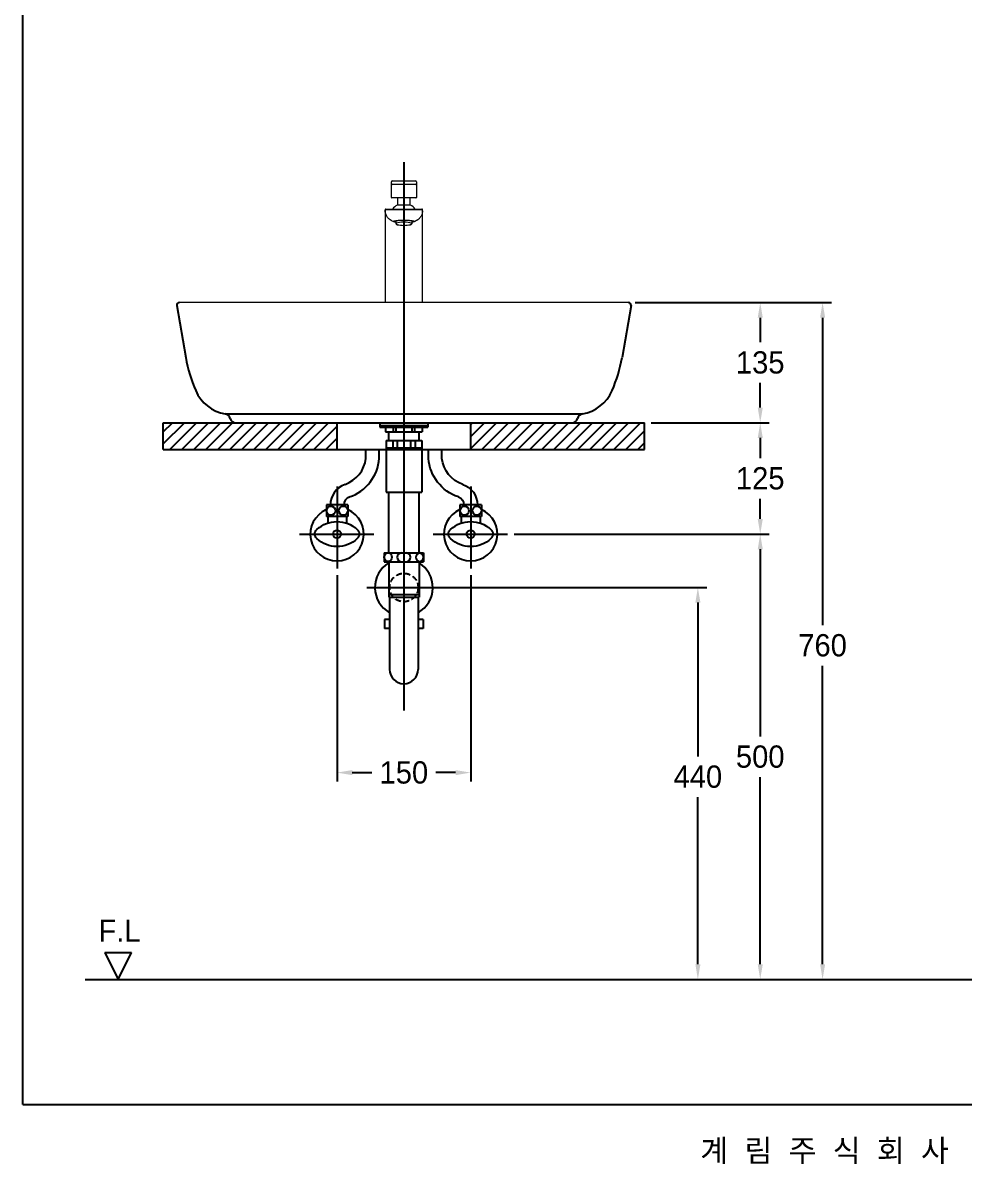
# Model space of a CAD drawing. Header units: millimetres. Extents: x 0 to 1800, y -67 to 2530.
# Drawn here: x 0 to 1057, y -67 to 1215 of the extents above; entities that cross this region are included whole.
import ezdxf
from ezdxf.enums import TextEntityAlignment as Align
from ezdxf.lldxf.tags import DXFTag

# ---------------------------------------------------------------- set-up
doc = ezdxf.new("R2010")
doc.units = ezdxf.units.MM
doc.linetypes.add('DASHED2', pattern=[9.525, 6.35, -3.175])
doc.layers.add('61', color=7, linetype='Continuous', true_color=0xffffff)
for name, color, linetype in [('TEXT', 7, 'Continuous'), ('내부선 및 부속', 4, 'Continuous'), ('도각라인', 255, 'Continuous'), ('외형선', 3, 'Continuous'), ('점선', 6, 'DASHED2'), ('중심선', 1, 'DASHED'), ('치수선', 7, 'Continuous')]:
    doc.layers.add(name, color=color, linetype=linetype)
doc.styles.add('____', font='')
doc.styles.add('타이틀', font='H2GTRM.TTF', dxfattribs={"height": 25})
doc.styles.get('____').set_extended_font_data('굴림')
tags = doc.linetypes.add('DASHDOT', pattern=[70, 31, -13, 13, -13]).pattern_tags.tags
tags[10:11] = [DXFTag(74, 4), DXFTag(75, 0), DXFTag(340, '0'), DXFTag(46, 0.0), DXFTag(50, 0.0), DXFTag(44, 0.0), DXFTag(45, 0.0)]
tags[8:9] = [DXFTag(74, 4), DXFTag(75, 0), DXFTag(340, '0'), DXFTag(46, 0.0), DXFTag(50, 0.0), DXFTag(44, 0.0), DXFTag(45, 0.0)]
tags[6:7] = [DXFTag(74, 4), DXFTag(75, 0), DXFTag(340, '0'), DXFTag(46, 0.0), DXFTag(50, 0.0), DXFTag(44, 0.0), DXFTag(45, 0.0)]
tags[4:5] = [DXFTag(74, 4), DXFTag(75, 0), DXFTag(340, '0'), DXFTag(46, 0.0), DXFTag(50, 0.0), DXFTag(44, 0.0), DXFTag(45, 0.0)]
tags = doc.linetypes.add('DASHED', pattern=[25.72, 12.86, -12.86]).pattern_tags.tags
tags[6:7] = [DXFTag(74, 4), DXFTag(75, 0), DXFTag(340, '0'), DXFTag(46, 0.0), DXFTag(50, 0.0), DXFTag(44, 0.0), DXFTag(45, 0.0)]
tags[4:5] = [DXFTag(74, 4), DXFTag(75, 0), DXFTag(340, '0'), DXFTag(46, 0.0), DXFTag(50, 0.0), DXFTag(44, 0.0), DXFTag(45, 0.0)]
doc.dimstyles.new('MSADIM', dxfattribs={"dimtxt": 33, "dimasz": 17, "dimexe": 10, "dimexo": 7.5, "dimgap": 10, "dimtad": 0, "dimtih": 1, "dimtoh": 1, "dimdec": 0, "dimzin": 1, "dimdsep": 46, "dimtxsty": '____', "dimcen": 11.25, "dimadec": 0, "dimazin": 0, "dimtfac": 1, "dimtdec": 0, "dimtix": 1, "dimtmove": 0, "dimatfit": 3, "dimfxl": 1, "dimtolj": 1, "dimtzin": 1, "dimarcsym": 0})
pattern_1 = [(45, (-1265.297, 6525.42), (-6.735192, 6.735192), [])]

# ---------------------------------------------------------------- blocks, each defined once
blk = doc.blocks.new('*D2')
at = {"layer": '치수선', "color": 0, "linetype": 'Continuous', "lineweight": -2, "transparency": 16777216}
for p, q in [((687.2, 900.6), (837.7, 900.6)), ((827.7, 883.6), (827.7, 856)), ((827.7, 782.6), (827.7, 810.3)), ((705.2, 765.6), (837.7, 765.6))]:
    blk.add_line(p, q, dxfattribs=at)
at = {"layer": '치수선', "color": 0, "linetype": 'Continuous', "transparency": 16777216}
for points in [[(824.9, 883.6), (830.6, 883.6), (827.7, 900.6)], [(824.9, 782.6), (830.6, 782.6), (827.7, 765.6)]]:
    blk.add_solid(points, dxfattribs=at)
at = {"layer": '치수선', "color": 0, "linetype": 'Continuous', "transparency": 16777216, "insert": (827.7, 833.2), "char_height": 25, "attachment_point": 5, "style": '____'}
blk.add_mtext('\\A1;135', dxfattribs=at)
blk = doc.blocks.new('*D3')
at = {"layer": '치수선', "color": 0, "linetype": 'Continuous', "lineweight": -2, "transparency": 16777216}
for p, q in [((705.2, 765.6), (837.7, 765.6)), ((827.7, 748.6), (827.7, 726)), ((827.7, 657.6), (827.7, 680.3)), ((551.6, 640.6), (837.7, 640.6))]:
    blk.add_line(p, q, dxfattribs=at)
at = {"layer": '치수선', "color": 0, "linetype": 'Continuous', "transparency": 16777216}
for points in [[(824.9, 748.6), (830.6, 748.6), (827.7, 765.6)], [(824.9, 657.6), (830.6, 657.6), (827.7, 640.6)]]:
    blk.add_solid(points, dxfattribs=at)
at = {"layer": '치수선', "color": 0, "linetype": 'Continuous', "transparency": 16777216, "insert": (827.7, 703.1), "char_height": 25, "attachment_point": 5, "style": '____'}
blk.add_mtext('\\A1;125', dxfattribs=at)
blk = doc.blocks.new('*D4')
at = {"layer": '치수선', "color": 0, "linetype": 'Continuous', "lineweight": -2, "transparency": 16777216}
for p, q in [((551.6, 640.6), (837.7, 640.6)), ((827.7, 623.6), (827.7, 413.4)), ((827.7, 157.6), (827.7, 367.8)), ((765.2, 140.6), (837.7, 140.6))]:
    blk.add_line(p, q, dxfattribs=at)
at = {"layer": '치수선', "color": 0, "linetype": 'Continuous', "transparency": 16777216}
for points in [[(824.9, 623.6), (830.6, 623.6), (827.7, 640.6)], [(824.9, 157.6), (830.6, 157.6), (827.7, 140.6)]]:
    blk.add_solid(points, dxfattribs=at)
at = {"layer": '치수선', "color": 0, "linetype": 'Continuous', "transparency": 16777216, "insert": (827.7, 390.6), "char_height": 25, "attachment_point": 5, "style": '____'}
blk.add_mtext('\\A1;500', dxfattribs=at)
blk = doc.blocks.new('*D5')
at = {"layer": '치수선', "color": 0, "linetype": 'Continuous', "lineweight": -2, "transparency": 16777216}
for p, q in [((687.2, 900.6), (907.7, 900.6)), ((897.7, 883.6), (897.7, 538.4)), ((897.7, 157.6), (897.7, 492.8)), ((835.2, 140.6), (907.7, 140.6))]:
    blk.add_line(p, q, dxfattribs=at)
at = {"layer": '치수선', "color": 0, "linetype": 'Continuous', "transparency": 16777216}
for points in [[(894.9, 883.6), (900.6, 883.6), (897.7, 900.6)], [(894.9, 157.6), (900.6, 157.6), (897.7, 140.6)]]:
    blk.add_solid(points, dxfattribs=at)
at = {"layer": '치수선', "color": 0, "linetype": 'Continuous', "transparency": 16777216, "insert": (897.7, 515.6), "char_height": 25, "attachment_point": 5, "style": '____'}
blk.add_mtext('\\A1;760', dxfattribs=at)
blk = doc.blocks.new('*D6')
at = {"layer": '치수선', "color": 0, "linetype": 'Continuous', "lineweight": -2, "transparency": 16777216}
for p, q in [((435.2, 580.6), (767.7, 580.6)), ((757.7, 563.6), (757.7, 390.9)), ((757.7, 157.6), (757.7, 345.3)), ((607.4, 140.6), (767.7, 140.6))]:
    blk.add_line(p, q, dxfattribs=at)
at = {"layer": '치수선', "color": 0, "linetype": 'Continuous', "transparency": 16777216}
for points in [[(754.9, 563.6), (760.6, 563.6), (757.7, 580.6)], [(754.9, 157.6), (760.6, 157.6), (757.7, 140.6)]]:
    blk.add_solid(points, dxfattribs=at)
at = {"layer": '치수선', "color": 0, "linetype": 'Continuous', "transparency": 16777216, "insert": (757.7, 368.1), "char_height": 25, "attachment_point": 5, "style": '____'}
blk.add_mtext('\\A1;440', dxfattribs=at)
blk = doc.blocks.new('*D7')
at = {"layer": '치수선', "color": 0, "linetype": 'Continuous', "lineweight": -2, "transparency": 16777216}
for p, q in [((352.7, 594.6), (352.7, 362.8)), ((502.7, 594.6), (502.7, 362.8)), ((369.7, 372.8), (391.8, 372.8)), ((485.7, 372.8), (463.7, 372.8))]:
    blk.add_line(p, q, dxfattribs=at)
at = {"layer": '치수선', "color": 0, "linetype": 'Continuous', "transparency": 16777216}
for points in [[(369.7, 375.6), (369.7, 369.9), (352.7, 372.8)], [(485.7, 375.6), (485.7, 369.9), (502.7, 372.8)]]:
    blk.add_solid(points, dxfattribs=at)
at = {"layer": '치수선', "color": 0, "linetype": 'Continuous', "transparency": 16777216, "insert": (427.7, 372.8), "char_height": 25, "attachment_point": 5, "style": '____'}
blk.add_mtext('\\A1;150', dxfattribs=at)

msp = doc.modelspace()

# ---------------------------------------------------------------- hatches: boundary and pattern name
at = {"layer": '점선'}
h = msp.add_hatch(dxfattribs=at)
h.set_pattern_fill('ANSI31', color=256, scale=3)
h.set_pattern_definition(pattern_1)
h.paths.add_polyline_path([(352.7, 765.6), (157.7, 765.6), (157.7, 735.6), (352.7, 735.6)])
h = msp.add_hatch(dxfattribs=at)
h.set_pattern_fill('ANSI31', color=256, scale=3)
h.set_pattern_definition(pattern_1)
h.paths.add_polyline_path([(697.7, 765.6), (502.7, 765.6), (502.7, 735.6), (697.7, 735.6)])

# ---------------------------------------------------------------- linework, layer by layer
at = {"layer": '61', "linetype": 'Continuous', "lineweight": 18}
msp.add_point((427.7, 765.6), dxfattribs=at)
at = {"layer": '내부선 및 부속', "linetype": 'Continuous', "lineweight": 18}
for p, q in [((413.7, 1034.2), (413.7, 1036.2)), ((413.7, 1018.7), (413.7, 1031.3)), ((414.7, 1037.2), (440.7, 1037.2)), ((440.7, 1033.2), (414.7, 1033.2)), ((441.7, 1036.2), (441.7, 1034.2)), ((441.7, 1031.3), (441.7, 1018.7)), ((441.2, 1018.2), (414.2, 1018.2)), ((420.6, 1017.7), (420.6, 1010)), ((434.8, 1010), (434.8, 1017.7)), ((406.7, 1003.5), (406.7, 1004.8)), ((407.5, 1005.6), (447.9, 1005.6)), ((448.7, 1003.5), (448.7, 1004.8)), ((418.5, 992.2), (418.5, 989.6)), ((437, 989.6), (437, 992.2))]:
    msp.add_line(p, q, dxfattribs=at)
at = {"layer": '내부선 및 부속'}
msp.add_line((227.3, 775.5), (628.1, 775.5), dxfattribs=at)
at = {"layer": '내부선 및 부속', "linetype": 'Continuous'}
for p, q in [((400.7, 765.6), (400.7, 760.6)), ((400.7, 762.6), (454.7, 762.6)), ((400.7, 760.6), (454.7, 760.6)), ((407.2, 760.6), (407.2, 755.6)), ((415.7, 760.6), (415.7, 755.6)), ((418.7, 760.6), (418.7, 755.6)), ((436.7, 760.6), (436.7, 755.6)), ((439.7, 760.6), (439.7, 755.6)), ((448.2, 760.6), (448.2, 755.6)), ((454.7, 765.6), (454.7, 760.6)), ((407.2, 755.6), (448.2, 755.6)), ((407.7, 745.6), (407.7, 687.6)), ((407.7, 745.6), (447.7, 745.6)), ((410.7, 745.6), (410.7, 755.6)), ((415.2, 745.6), (415.2, 737.6)), ((420.2, 745.6), (420.2, 737.6)), ((435.2, 745.6), (435.2, 737.6)), ((440.2, 745.6), (440.2, 737.6)), ((444.7, 745.6), (444.7, 755.6)), ((447.7, 745.6), (447.7, 690.9)), ((385, 725.6), (385, 735.6)), ((400.1, 725.6), (400.1, 735.6)), ((407.7, 737.6), (447.7, 737.6)), ((410.7, 737.6), (444.7, 737.6)), ((455.3, 725.6), (455.3, 735.6)), ((470.4, 725.6), (470.4, 735.6)), ((407.7, 687.6), (447.7, 687.6)), ((410.7, 619.6), (410.7, 687.6)), ((444.7, 619.6), (444.7, 687.6)), ((447.7, 690.9), (447.7, 687.6)), ((340.7, 673.4), (340.7, 660.4)), ((364.7, 673.4), (340.7, 673.4)), ((364.7, 673.4), (364.7, 660.4)), ((490.7, 673.4), (490.7, 660.4)), ((514.7, 673.4), (490.7, 673.4)), ((514.7, 673.4), (514.7, 660.4)), ((364.7, 660.4), (340.7, 660.4)), ((342.2, 660.4), (342.2, 652.9)), ((363.2, 660.4), (363.2, 652.9)), ((514.7, 660.4), (490.7, 660.4)), ((492.2, 660.4), (492.2, 652.9)), ((513.2, 660.4), (513.2, 652.9)), ((405.7, 619.6), (449.7, 619.6)), ((405.7, 619.6), (405.7, 609.6)), ((449.7, 619.6), (449.7, 609.6)), ((405.7, 609.6), (449.7, 609.6)), ((410.7, 609.6), (410.7, 569.6)), ((444.7, 609.6), (444.7, 569.6)), ((410.7, 572.6), (444.7, 572.6)), ((410.7, 569.6), (444.7, 569.6)), ((411.7, 569.6), (411.7, 488.6)), ((443.7, 569.6), (443.7, 488.6)), ((406, 544.6), (406, 534.6)), ((411.7, 544.6), (406, 544.6)), ((449.5, 544.6), (443.7, 544.6)), ((449.5, 544.6), (449.5, 534.6)), ((411.7, 534.6), (406, 534.6)), ((449.5, 534.6), (443.7, 534.6))]:
    msp.add_line(p, q, dxfattribs=at)
at = {"layer": '내부선 및 부속', "linetype": 'Continuous', "flags": 128}
for points in [[(488.9, 682.3, -0.300072), (455.3, 725.6)], [(493.8, 696.4, -0.291161), (470.4, 725.6)], [(493.8, 696.4, -0.321708), (510.2, 673.4)], [(488.9, 682.3, -0.323088), (495.2, 673.4)], [(330, 645.8, -0.388889), (375.4, 645.8)], [(480, 645.8, -0.388889), (525.4, 645.8)], [(330, 635.5, -0.44), (330, 645.8)], [(375.4, 645.8, -0.44), (375.4, 635.5)], [(480, 635.5, -0.44), (480, 645.8)], [(525.4, 645.8, -0.44), (525.4, 635.5)], [(375.4, 635.5, -0.388889), (330, 635.5)], [(525.4, 635.5, -0.388889), (480, 635.5)], [(410, 609.7, -0.859727), (410, 619.6)], [(410, 619.6, -0.859727), (410, 609.7)]]:
    msp.add_lwpolyline(points, format="xyb", dxfattribs=at)
at = {"layer": '내부선 및 부속', "linetype": 'Continuous'}
for centre, radius in [((345.8, 666.8), 5), ((359.7, 667), 5), ((495.8, 666.8), 5), ((509.7, 667), 5), ((352.7, 640.6), 4.5), ((502.7, 640.6), 4.5)]:
    msp.add_circle(centre, radius, dxfattribs=at)
at = {"layer": '내부선 및 부속', "linetype": 'Continuous', "lineweight": 18}
for centre, radius, start, end in [((414.7, 1036.2), 1, 90, 180), ((414.7, 1034.2), 1, 180, 270), ((440.7, 1036.2), 1, 0, 90), ((440.7, 1034.2), 1, 270, 0), ((414.2, 1018.7), 0.5, 180, 270), ((420.1, 1017.7), 0.5, 0, 90), ((435.3, 1017.7), 0.5, 90, 180), ((441.2, 1018.7), 0.5, 270, 0), ((407.5, 1004.8), 0.8, 90, 180), ((427.7, 995.6), 16.2, 117.0021, 141.8046), ((427.7, 995.6), 16.2, 38.1961, 62.9323), ((447.9, 1004.8), 0.8, 0, 90)]:
    msp.add_arc(centre, radius, start, end, dxfattribs=at)
at = {"layer": '내부선 및 부속', "linetype": 'Continuous'}
for centre, radius, start, end in [((350.4, 729.4), 34.8, 288.8443, 353.7782), ((350.4, 729.4), 49.8, 288.8443, 355.6564), ((369.5, 673.4), 24.3, 108.8443, 180.1778), ((369.5, 673.4), 9.31, 108.8443, 180.4644), ((352.7, 640.6), 30, 113.5782, 66.4218), ((502.7, 640.6), 30, 113.5782, 66.4218), ((425.2, 614.6), 5, 90, 270), ((430.2, 614.6), 5, 270, 90), ((446.2, 614.6), 5, 98.6269, 261.3731), ((444.7, 614.6), 5, 278.6269, 81.3731), ((427.7, 580.6), 32.5, 121.5389, 240.5076), ((427.7, 580.6), 32.5, 299.4924, 58.4611), ((427.7, 488.6), 16, 180, 0)]:
    msp.add_arc(centre, radius, start, end, dxfattribs=at)
at = {"layer": '내부선 및 부속', "linetype": 'Continuous', "lineweight": 18}
for centre, major_axis, start_param, end_param in [((427.7, 989.1), (8.75, 0), 2.789931, 3.777569), ((427.7, 989.1), (8.75, 0), 0.366192, 2.789931), ((427.7, 989.1), (8.75, 0), 3.777569, 4.712389), ((427.7, 989.1), (8.75, 0), 4.712389, 5.631403), ((427.7, 989.1), (8.75, 0), 5.631403, 6.283185), ((427.7, 989.1), (8.75, 0), 0, 0.366192), ((427.7, 991.3), (12, 0), 0, 0.085706)]:
    msp.add_ellipse(centre, major_axis=major_axis, ratio=0.207912, start_param=start_param, end_param=end_param, dxfattribs=at)
for points, degree, knots in [([(413.7, 1033.6), (413.7, 1033.6), (413.7, 1033.7), (413.7, 1033.7), (413.7, 1033.7), (413.7, 1033.7), (413.7, 1033.7), (413.7, 1033.8), (413.7, 1033.8), (413.7, 1033.8), (413.7, 1033.9), (413.7, 1033.9), (413.7, 1033.9), (413.7, 1034), (413.7, 1034), (413.7, 1034.1), (413.7, 1034.1), (413.7, 1034.2)], 3, [0, 0, 0, 0, 0.152675, 0.152675, 0.305349, 0.305349, 0.305349, 0.610699, 0.610699, 0.610699, 0.916048, 0.916048, 0.916048, 1, 1, 1, 1.416933, 1.416933, 1.416933, 1.416933]), ([(441.7, 1034), (441.7, 1034), (441.7, 1033.9), (441.7, 1033.9), (441.7, 1033.8), (441.7, 1033.8), (441.7, 1033.7), (441.7, 1033.7), (441.7, 1033.7), (441.7, 1033.6)], 2, [0, 0, 0, 0.082217, 0.082217, 0.388145, 0.388145, 0.694072, 0.694072, 0.847036, 1, 1, 1]), ([(448.7, 1004.6), (448.7, 1004.6), (448.4, 1004.6), (447.2, 1004.6), (445.6, 1004.6), (444.2, 1004.6), (443.3, 1004.6), (441.9, 1004.6), (439.5, 1004.6), (434.6, 1004.6), (427.7, 1004.6), (420.8, 1004.6), (416, 1004.6), (413.6, 1004.6), (412.2, 1004.6), (411.3, 1004.6), (409.8, 1004.6), (408.2, 1004.6), (407, 1004.6), (406.7, 1004.6), (406.7, 1004.6)], 3, [0, 0, 0, 0, 0.0581, 0.121229, 0.184357, 0.215922, 0.231704, 0.247486, 0.310614, 0.373743, 0.5, 0.626257, 0.689386, 0.752514, 0.768296, 0.784078, 0.815643, 0.878771, 0.9419, 1, 1, 1, 1]), ([(406.7, 1004.6), (406.7, 1004.6), (406.7, 1004.5), (406.7, 1004.5), (406.7, 1004.4), (406.7, 1004.3), (406.7, 1004.2), (406.7, 1004.2), (406.7, 1004.1), (406.7, 1004.1), (406.7, 1004), (406.7, 1004), (406.7, 1004), (406.7, 1003.9), (406.7, 1003.9), (406.7, 1003.8), (406.7, 1003.8), (406.7, 1003.7), (406.7, 1003.7), (406.7, 1003.7)], 3, [0, 0, 0, 0, 0.075981, 0.150896, 0.228818, 0.312268, 0.402491, 0.499979, 0.535136, 0.572314, 0.611538, 0.652826, 0.696189, 0.741633, 0.789157, 0.838761, 0.89044, 0.944188, 1, 1, 1, 1]), ([(406.7, 1003.5), (406.7, 1003.5), (406.7, 1003.6), (406.7, 1003.6), (406.7, 1003.6), (406.7, 1003.6), (406.7, 1003.6), (406.7, 1003.7), (406.7, 1003.7), (406.7, 1003.7), (406.7, 1003.7), (406.7, 1003.7), (406.7, 1003.7), (406.7, 1003.7), (406.7, 1003.7), (406.7, 1003.7), (406.7, 1003.7), (406.7, 1003.7), (406.7, 1003.7), (406.7, 1003.7), (406.7, 1003.6), (406.7, 1003.6), (406.7, 1003.6), (406.7, 1003.5), (406.7, 1003.4), (406.7, 1003.3), (406.7, 1003.1), (406.7, 1003.1), (406.7, 1003), (406.7, 1002.9), (406.7, 1002.8), (406.7, 1002.8), (406.7, 1002.6), (406.7, 1002.4), (406.7, 1001.9), (406.7, 1001.4), (406.7, 1000.8), (406.7, 1000.3), (406.7, 1000.1), (406.7, 999.8), (406.7, 999.7), (406.7, 999.5), (406.7, 999.4), (406.7, 999), (406.7, 998.6), (406.7, 997.7), (406.7, 996.8), (406.7, 995.3), (406.7, 994.2), (406.7, 993.1), (406.7, 992.5), (406.7, 991.3), (406.7, 990.7), (406.7, 990), (406.7, 989.9), (406.7, 989.7), (406.7, 989.5), (406.7, 988.9), (406.7, 988.4), (406.7, 987.4), (406.7, 986.7), (406.7, 984.5), (406.7, 983), (406.7, 980.7), (406.7, 979.9), (406.7, 978.3), (406.7, 977.4), (406.7, 976.2), (406.7, 975.7), (406.7, 975.2), (406.7, 975.1), (406.7, 974.9), (406.7, 974.5), (406.7, 974.2), (406.7, 973.1), (406.7, 972.2), (406.7, 970.5), (406.7, 969.6), (406.7, 967.7), (406.7, 965.9), (406.7, 964.1), (406.7, 962.2), (406.7, 961.2), (406.7, 959.8), (406.7, 959.3), (406.7, 958.6), (406.7, 958.2), (406.7, 957.8), (406.7, 957.6), (406.7, 957.5), (406.7, 956.4), (406.7, 955.4), (406.7, 953.5), (406.7, 952.5), (406.7, 951.3), (406.7, 951), (406.7, 950.5), (406.7, 950.3), (406.7, 949.9), (406.7, 949.8), (406.7, 949.5), (406.7, 949.2), (406.7, 948.8), (406.7, 948.4), (406.7, 948.3), (406.7, 948.1), (406.7, 947.7), (406.7, 946.8), (406.7, 946.1), (406.7, 944.6), (406.7, 943.7), (406.7, 941.7), (406.7, 940.7), (406.7, 938.8), (406.7, 937.8), (406.7, 934.8), (406.7, 929), (406.7, 923.1), (406.7, 915.2), (406.7, 911.3), (406.7, 905.4), (406.7, 903.2), (406.7, 900.9), (406.7, 900.6)], 3, [0, 0, 0, 0, 0.125, 0.125, 0.1875, 0.1875, 0.21875, 0.21875, 0.234375, 0.234375, 0.2421875, 0.2421875, 0.25, 0.2539062, 0.2539062, 0.2578125, 0.2578125, 0.2617187, 0.2617187, 0.265625, 0.265625, 0.2734375, 0.2734375, 0.28125, 0.28125, 0.296875, 0.296875, 0.3046875, 0.3046875, 0.3085937, 0.3085937, 0.3125, 0.3125, 0.328125, 0.328125, 0.34375, 0.359375, 0.359375, 0.3671875, 0.3671875, 0.3710937, 0.3710937, 0.375, 0.375, 0.390625, 0.390625, 0.40625, 0.421875, 0.4375, 0.4375, 0.453125, 0.453125, 0.46875, 0.46875, 0.4707031, 0.4707031, 0.4726562, 0.4765625, 0.484375, 0.484375, 0.5, 0.5, 0.53125, 0.53125, 0.546875, 0.546875, 0.5625, 0.5625, 0.5703125, 0.5703125, 0.5722656, 0.5722656, 0.5742187, 0.578125, 0.578125, 0.59375, 0.59375, 0.609375, 0.609375, 0.625, 0.640625, 0.640625, 0.65625, 0.65625, 0.6640625, 0.6640625, 0.6679687, 0.6699219, 0.6699219, 0.671875, 0.671875, 0.6875, 0.6875, 0.703125, 0.703125, 0.7070312, 0.7070312, 0.7109375, 0.7109375, 0.7128906, 0.7128906, 0.7148437, 0.71875, 0.71875, 0.7207031, 0.7207031, 0.7226562, 0.7265625, 0.734375, 0.734375, 0.75, 0.75, 0.765625, 0.765625, 0.78125, 0.78125, 0.8125, 0.875, 0.875, 0.9375, 0.9375, 0.96875, 0.9735272, 0.9735272, 0.9735272, 0.9735272]), ([(415.7, 991.5), (415, 991.9), (414.1, 992.4), (412.9, 993.1), (411.9, 993.7), (410.2, 995.1), (408.3, 997.5), (407.1, 1000.6), (406.8, 1002.7), (406.7, 1003.5)], 3, [0, 0, 0, 0, 0.144655, 0.202498, 0.260341, 0.376027, 0.607398, 0.83877, 1, 1, 1, 1]), ([(422.5, 1010), (422.3, 1010), (422.1, 1010), (421.8, 1010), (421.5, 1010), (421.3, 1010), (421.1, 1010), (421.1, 1010), (421.1, 1010), (421, 1010), (420.9, 1010), (420.9, 1010), (420.8, 1010), (420.6, 1010), (420.5, 1010), (420.4, 1010), (420.4, 1010), (420.4, 1010), (420.4, 1010), (420.3, 1010), (420.3, 1010), (420.3, 1010), (420.3, 1010), (420.3, 1010)], 3, [0, 0, 0, 0, 0.125042, 0.125042, 0.250083, 0.375125, 0.375125, 0.406385, 0.406385, 0.437645, 0.437645, 0.500166, 0.500166, 0.625208, 0.750249, 0.750249, 0.81277, 0.81277, 0.84403, 0.84403, 0.875291, 0.875291, 1, 1, 1, 1]), ([(435.1, 1010), (435.1, 1010), (435.1, 1010), (435.1, 1010), (435.1, 1010), (435, 1010), (435, 1010), (434.9, 1010), (434.8, 1010), (434.7, 1010), (434.7, 1010), (434.7, 1010), (434.7, 1010), (434.6, 1010), (434.6, 1010), (434.4, 1010), (434.2, 1010), (434, 1010), (433.8, 1010), (433.7, 1010), (433.6, 1010), (433.6, 1010), (433.5, 1010), (433.4, 1010), (433.2, 1010), (433.1, 1010), (432.7, 1010), (432.6, 1010), (432.2, 1010), (432, 1010), (431.7, 1010), (431.7, 1010), (431.6, 1010), (431.5, 1010), (431.4, 1010), (431.3, 1010), (431, 1010), (430.5, 1010), (430.1, 1010), (429.7, 1010), (429.6, 1010), (429.4, 1010), (429.4, 1010), (429.2, 1010), (429.2, 1010), (428.9, 1010), (428.6, 1010), (428.2, 1010), (427.9, 1010), (427.4, 1010), (427.2, 1010), (426.9, 1010), (426.8, 1010), (426.7, 1010), (426.5, 1010), (426.4, 1010), (426, 1010), (425.5, 1010), (425.1, 1010), (424.7, 1010), (424.6, 1010), (424.5, 1010), (424.4, 1010), (424.3, 1010), (424.2, 1010), (424, 1010), (423.6, 1010), (423.2, 1010), (422.9, 1010), (422.7, 1010), (422.6, 1010)], 3, [0, 0, 0, 0, 0.000235, 0.000235, 0.04245, 0.04245, 0.084664, 0.084664, 0.126878, 0.126878, 0.137432, 0.137432, 0.147986, 0.147986, 0.169093, 0.169093, 0.211307, 0.253522, 0.253522, 0.274629, 0.274629, 0.285183, 0.285183, 0.295736, 0.295736, 0.337951, 0.337951, 0.380165, 0.380165, 0.42238, 0.42238, 0.432933, 0.432933, 0.443487, 0.443487, 0.464594, 0.464594, 0.506809, 0.549023, 0.549023, 0.57013, 0.57013, 0.580684, 0.580684, 0.591237, 0.591237, 0.633452, 0.633452, 0.675666, 0.675666, 0.717881, 0.717881, 0.728434, 0.728434, 0.738988, 0.760095, 0.760095, 0.80231, 0.844524, 0.844524, 0.865631, 0.865631, 0.876185, 0.876185, 0.886739, 0.886739, 0.928953, 0.971168, 0.971168, 1, 1, 1, 1]), ([(448.7, 1003.5), (448.7, 1002.7), (448.4, 1000.6), (447.1, 997.5), (445.2, 995.1), (443.6, 993.7), (442.5, 993.1), (441.3, 992.4), (440.4, 991.9), (439.7, 991.5)], 3, [0, 0, 0, 0, 0.161218, 0.392593, 0.623968, 0.739656, 0.797499, 0.855343, 1, 1, 1, 1]), ([(448.7, 1003.7), (448.7, 1003.7), (448.7, 1003.7), (448.7, 1003.8), (448.7, 1003.8), (448.7, 1003.9), (448.7, 1003.9), (448.7, 1004), (448.7, 1004), (448.7, 1004), (448.7, 1004.1), (448.7, 1004.1), (448.7, 1004.2), (448.7, 1004.2), (448.7, 1004.3), (448.7, 1004.4), (448.7, 1004.5), (448.7, 1004.5), (448.7, 1004.6), (448.7, 1004.6)], 3, [0, 0, 0, 0, 0.055812, 0.10956, 0.161239, 0.210843, 0.258367, 0.303811, 0.347174, 0.388462, 0.427686, 0.464864, 0.500021, 0.597509, 0.687732, 0.771182, 0.849104, 0.924019, 1, 1, 1, 1]), ([(448.7, 900.6), (448.7, 902.9), (448.7, 905.1), (448.7, 911.3), (448.7, 915.2), (448.7, 923), (448.7, 926.9), (448.7, 932.8), (448.7, 934.7), (448.7, 937.7), (448.7, 938.6), (448.7, 940.6), (448.7, 941.6), (448.7, 943.5), (448.7, 944.5), (448.7, 946), (448.7, 946.7), (448.7, 947.4), (448.7, 947.9), (448.7, 948.2), (448.7, 948.7), (448.7, 948.9), (448.7, 949.4), (448.7, 949.6), (448.7, 950.1), (448.7, 950.4), (448.7, 950.8), (448.7, 951.1), (448.7, 952.3), (448.7, 954.2), (448.7, 956.2), (448.7, 957.6), (448.7, 958.1), (448.7, 959.1), (448.7, 959.5), (448.7, 961), (448.7, 961.9), (448.7, 963.4), (448.7, 963.8), (448.7, 964.4), (448.7, 964.5), (448.7, 964.8), (448.7, 964.9), (448.7, 965.2), (448.7, 965.5), (448.7, 966.7), (448.7, 967.6), (448.7, 969.4), (448.7, 970.3), (448.7, 971.7), (448.7, 972.1), (448.7, 972.7), (448.7, 972.8), (448.7, 973), (448.7, 973.1), (448.7, 973.5), (448.7, 974.6), (448.7, 975.7), (448.7, 977.3), (448.7, 979), (448.7, 980.6), (448.7, 983), (448.7, 984.5), (448.7, 986.6), (448.7, 987.3), (448.7, 988.1), (448.7, 988.2), (448.7, 988.4), (448.7, 988.6), (448.7, 989.2), (448.7, 989.7), (448.7, 990.7), (448.7, 991.3), (448.7, 992.5), (448.7, 993.1), (448.7, 994.2), (448.7, 995.3), (448.7, 996.3), (448.7, 997.3), (448.7, 997.7), (448.7, 998.3), (448.7, 998.4), (448.7, 998.5), (448.7, 998.6), (448.7, 998.7), (448.7, 998.9), (448.7, 999.2), (448.7, 999.7), (448.7, 1000.1), (448.7, 1000.8), (448.7, 1001.4), (448.7, 1001.9), (448.7, 1002.4), (448.7, 1002.6), (448.7, 1002.9), (448.7, 1003.1), (448.7, 1003.3), (448.7, 1003.3), (448.7, 1003.4), (448.7, 1003.4), (448.7, 1003.4), (448.7, 1003.4), (448.7, 1003.5), (448.7, 1003.5), (448.7, 1003.5), (448.7, 1003.6)], 3, [0.0368933, 0.0368933, 0.0368933, 0.0368933, 0.0865613, 0.0865613, 0.1731227, 0.1731227, 0.259684, 0.259684, 0.3029647, 0.3029647, 0.3246051, 0.3246051, 0.3462454, 0.3462454, 0.3678857, 0.3678857, 0.3787059, 0.384116, 0.384116, 0.3895261, 0.3895261, 0.3949361, 0.3949361, 0.4003462, 0.4003462, 0.4057563, 0.4057563, 0.4111664, 0.4111664, 0.4328067, 0.4544471, 0.4544471, 0.4652672, 0.4652672, 0.4760874, 0.4760874, 0.4977277, 0.4977277, 0.5085479, 0.5085479, 0.511253, 0.511253, 0.513958, 0.513958, 0.5193681, 0.5193681, 0.5410084, 0.5410084, 0.5626488, 0.5626488, 0.5734689, 0.5734689, 0.576174, 0.576174, 0.578879, 0.578879, 0.5842891, 0.6059294, 0.6059294, 0.6275698, 0.6492101, 0.6492101, 0.6924908, 0.6924908, 0.7141311, 0.7141311, 0.7168362, 0.7168362, 0.7195412, 0.7249513, 0.7357715, 0.7357715, 0.7574118, 0.7574118, 0.7790521, 0.7790521, 0.8006925, 0.8223328, 0.8223328, 0.8439731, 0.8439731, 0.8493832, 0.8493832, 0.8520883, 0.8520883, 0.8547933, 0.8656135, 0.8656135, 0.8872538, 0.8872538, 0.9088941, 0.9305345, 0.9305345, 0.9521748, 0.9521748, 0.9738152, 0.9738152, 0.9846353, 0.9846353, 0.9873404, 0.9873404, 0.9900454, 0.9900454, 0.9954555, 1, 1, 1, 1]), ([(406.7, 988.1), (406.7, 987), (406.7, 984.5), (406.7, 980.6), (406.7, 976.4), (406.7, 972), (406.7, 967.4), (406.7, 962.6), (406.7, 958.2), (406.7, 954), (406.8, 950.2), (406.8, 946.3), (406.8, 941.9), (406.8, 936.9), (406.8, 931.1), (406.8, 924.9), (406.8, 918), (406.8, 910.7), (406.8, 904.8), (406.8, 901.4), (406.8, 900.6)], 3, [0, 0, 0, 0, 0.0517785, 0.1037431, 0.1553054, 0.2064635, 0.2573108, 0.3082747, 0.3594521, 0.3980333, 0.4368017, 0.47615, 0.518928, 0.5727854, 0.6320143, 0.6967041, 0.766959, 0.8428988, 0.9246603, 0.9484601, 0.9484601, 0.9484601, 0.9484601]), ([(439.7, 991.5), (439.7, 991.6), (439.7, 991.6), (439.6, 991.6), (439.6, 991.6), (439.5, 991.7), (439.4, 991.7), (439.2, 991.7), (439.2, 991.7), (439.1, 991.7), (439.1, 991.8), (439, 991.8), (439, 991.8), (438.7, 991.9), (438.6, 991.9), (438.2, 992), (438, 992), (437.7, 992.1), (437.6, 992.1), (437.4, 992.1), (437.3, 992.1), (437.2, 992.1), (437.2, 992.2), (436.9, 992.2), (436.6, 992.2), (436, 992.3), (435.7, 992.4), (435.1, 992.4), (434.8, 992.5), (434.4, 992.5), (434.4, 992.5), (434.3, 992.5), (434.2, 992.5), (434.1, 992.5), (433.8, 992.6), (433.6, 992.6), (433.1, 992.6), (432.8, 992.6), (432, 992.7), (431.6, 992.7), (431.2, 992.7), (431, 992.7), (430.9, 992.7), (430.8, 992.7), (430.7, 992.7), (430.5, 992.7), (430.3, 992.8), (429.7, 992.8), (429.3, 992.8), (428.5, 992.8), (428.1, 992.8), (427.5, 992.8), (427.2, 992.8), (426.9, 992.8), (426.8, 992.8), (426.7, 992.8), (426.6, 992.8), (426.6, 992.8), (426.1, 992.8), (425.7, 992.8), (424.9, 992.7), (424.6, 992.7), (423.8, 992.7), (423.4, 992.7), (422.9, 992.6), (422.7, 992.6), (422.5, 992.6), (422.4, 992.6), (422.3, 992.6), (422.2, 992.6), (422.1, 992.6), (421.6, 992.6), (421.3, 992.5), (420.6, 992.5), (420.3, 992.4), (419.9, 992.4), (419.6, 992.3), (419.4, 992.3), (419.3, 992.3), (419.2, 992.3), (418.8, 992.2), (418.6, 992.2), (418.1, 992.1), (417.9, 992.1), (417.4, 992), (417.2, 992), (417, 991.9), (417, 991.9), (416.9, 991.9), (416.8, 991.9), (416.7, 991.9), (416.6, 991.8), (416.4, 991.8), (416.3, 991.7), (416.1, 991.7), (416, 991.7), (415.9, 991.6), (415.9, 991.6), (415.8, 991.6), (415.8, 991.6), (415.8, 991.6), (415.8, 991.6), (415.7, 991.6), (415.7, 991.6), (415.7, 991.5)], 3, [0, 0, 0, 0, 0.024158, 0.024158, 0.055884, 0.055884, 0.087609, 0.087609, 0.09554, 0.09554, 0.103472, 0.103472, 0.119334, 0.119334, 0.15106, 0.15106, 0.182785, 0.182785, 0.198648, 0.198648, 0.206579, 0.206579, 0.214511, 0.214511, 0.246236, 0.246236, 0.277961, 0.277961, 0.309687, 0.309687, 0.313652, 0.313652, 0.317618, 0.325549, 0.325549, 0.341412, 0.341412, 0.373138, 0.373138, 0.404863, 0.404863, 0.412794, 0.41676, 0.41676, 0.420726, 0.420726, 0.436588, 0.436588, 0.468314, 0.468314, 0.500039, 0.500039, 0.515902, 0.523833, 0.523833, 0.527799, 0.527799, 0.531764, 0.531764, 0.56349, 0.56349, 0.595215, 0.595215, 0.626941, 0.626941, 0.642803, 0.642803, 0.646769, 0.646769, 0.650735, 0.658666, 0.658666, 0.690391, 0.690391, 0.722117, 0.722117, 0.737979, 0.745911, 0.745911, 0.753842, 0.753842, 0.785568, 0.785568, 0.817293, 0.817293, 0.849018, 0.849018, 0.85695, 0.85695, 0.864881, 0.864881, 0.880744, 0.880744, 0.912469, 0.912469, 0.944194, 0.944194, 0.960057, 0.960057, 0.967989, 0.967989, 0.97592, 0.97592, 1, 1, 1, 1]), ([(418.5, 990.9), (418.4, 990.9), (418.4, 990.9), (418.1, 990.9), (417.9, 991), (417.4, 991), (417.2, 991.1), (417, 991.1), (417, 991.1), (416.9, 991.2), (416.8, 991.2), (416.7, 991.2), (416.6, 991.2), (416.4, 991.3), (416.3, 991.3), (416.1, 991.4), (416, 991.4), (415.9, 991.4), (415.9, 991.4), (415.8, 991.5), (415.8, 991.5), (415.8, 991.5), (415.8, 991.5), (415.7, 991.5), (415.7, 991.5), (415.7, 991.5)], 3, [0.7798754, 0.7798754, 0.7798754, 0.7798754, 0.7855675, 0.7855675, 0.8172929, 0.8172929, 0.8490183, 0.8490183, 0.8569497, 0.8569497, 0.864881, 0.864881, 0.8807437, 0.8807437, 0.9124691, 0.9124691, 0.9441945, 0.9441945, 0.9600572, 0.9600572, 0.9679885, 0.9679885, 0.9759199, 0.9759199, 1, 1, 1, 1]), ([(418.5, 989.6), (418.5, 989.6), (418.5, 989.4), (418.6, 989.1), (418.9, 988.8), (419.3, 988.5), (419.8, 988.3), (420.3, 988.1), (420.5, 988), (420.9, 987.9), (421.4, 987.8), (421.9, 987.8)], 3, [0, 0, 0, 0, 0.053428, 0.206855, 0.364724, 0.555562, 0.786387, 1, 1, 1, 1.338823, 1.338823, 1.338823, 1.338823]), ([(434.3, 987.9), (434.5, 987.9), (434.7, 988), (434.8, 988), (434.8, 988), (435.1, 988.1), (435.6, 988.3), (436.2, 988.5), (436.6, 988.8), (436.9, 989.2), (437, 989.5), (437, 989.6), (437, 989.7)], 3, [-0.123684, -0.123684, -0.123684, -0.123684, 0, 0, 0, 0.007774, 0.22031, 0.437213, 0.662693, 0.819272, 0.961303, 1, 1, 1, 1]), ([(439.7, 991.5), (439.7, 991.5), (439.7, 991.5), (439.6, 991.5), (439.6, 991.4), (439.5, 991.4), (439.4, 991.4), (439.2, 991.3), (439.2, 991.3), (439.1, 991.3), (439.1, 991.3), (439, 991.3), (439, 991.3), (438.7, 991.2), (438.6, 991.2), (438.2, 991.1), (438, 991), (437.7, 991), (437.6, 991), (437.4, 990.9), (437.3, 990.9), (437.2, 990.9), (437.2, 990.9), (437.1, 990.9), (437, 990.9), (437, 990.9)], 3, [0, 0, 0, 0, 0.0241583, 0.0241583, 0.0558837, 0.0558837, 0.087609, 0.087609, 0.0955404, 0.0955404, 0.1034717, 0.1034717, 0.1193344, 0.1193344, 0.1510598, 0.1510598, 0.1827852, 0.1827852, 0.1986479, 0.1986479, 0.2065792, 0.2065792, 0.2145106, 0.2145106, 0.2201435, 0.2201435, 0.2201435, 0.2201435]), ([(448.6, 900.6), (448.6, 901.4), (448.6, 904.8), (448.6, 910.7), (448.6, 918), (448.6, 924.9), (448.6, 931.1), (448.6, 936.9), (448.6, 941.9), (448.7, 946.3), (448.7, 950.2), (448.7, 954), (448.7, 958.2), (448.7, 962.6), (448.7, 967.4), (448.7, 972), (448.7, 976.4), (448.7, 980.6), (448.7, 984.6), (448.7, 988.2), (448.7, 991.1), (448.7, 992.7), (448.7, 993.2)], 3, [0.0476546, 0.0476546, 0.0476546, 0.0476546, 0.0696603, 0.145258, 0.215473, 0.2804316, 0.3402446, 0.3950085, 0.4448058, 0.4843588, 0.5207408, 0.5565866, 0.5922593, 0.6395786, 0.6867005, 0.7337146, 0.781016, 0.8286912, 0.8767384, 0.9251574, 0.9738066, 1, 1, 1, 1])]:
    msp.add_open_spline(points, degree=degree, knots=knots, dxfattribs=at)
for points, degree in [([(413.7, 1031.3), (413.7, 1032.7), (413.7, 1033.5), (413.7, 1033.6)], 3), ([(441.7, 1033.6), (441.7, 1033.5), (441.7, 1032.7), (441.7, 1031.3)], 3), ([(406.7, 1004.7), (406.7, 1004.6), (406.7, 1004.6), (406.7, 1004.6)], 3), ([(406.7, 1003.7), (406.7, 1003.6), (406.7, 1003.6), (406.7, 1003.5)], 3), ([(448.7, 1004.8), (448.7, 1004.8), (448.7, 1004.8)], 2), ([(448.7, 1004.8), (448.7, 1004.7), (448.7, 1004.7), (448.7, 1004.6)], 3), ([(448.7, 1003.5), (448.7, 1003.6), (448.7, 1003.6), (448.7, 1003.7)], 3), ([(406.7, 990.9), (406.7, 989.7), (406.7, 988.1)], 2), ([(415.8, 991.5), (415.7, 991.5), (415.7, 991.5), (415.7, 991.5)], 3), ([(439.7, 991.5), (439.7, 991.5), (439.7, 991.5), (439.7, 991.5)], 3)]:
    msp.add_open_spline(points, degree=degree, dxfattribs=at)
at = {"layer": '도각라인', "color": 7}
for q in [(0, 2530), (1800, 0)]:
    msp.add_line((0, 0), q, dxfattribs=at)
at = {"layer": '외형선'}
for p, q in [((172.8, 897.1), (182.8, 838.8)), ((682.7, 897.1), (672.6, 838.8)), ((91.9, 170.6), (121.9, 170.6))]:
    msp.add_line(p, q, dxfattribs=at)
at = {"layer": '외형선', "lineweight": 18}
for p, q in [((679.7, 900.6), (175.7, 900.6)), ((616.7, 765.6), (238.7, 765.6))]:
    msp.add_line(p, q, dxfattribs=at)
at = {"layer": '외형선', "linetype": 'Continuous'}
for p, q in [((157.7, 765.6), (477.7, 765.6)), ((157.7, 735.6), (157.7, 765.6)), ((225.2, 765.6), (697.7, 765.6)), ((287.7, 765.6), (567.7, 765.6)), ((352.7, 735.6), (352.7, 765.6)), ((502.7, 735.6), (502.7, 765.6)), ((697.7, 735.6), (697.7, 765.6)), ((157.7, 735.6), (697.7, 735.6)), ((91.9, 170.6), (106.9, 140.6)), ((106.9, 140.6), (121.9, 170.6)), ((69.9, 140.6), (1605.5, 140.6))]:
    msp.add_line(p, q, dxfattribs=at)
for points in [[(240.2, 765.6), (615.2, 765.6)], [(280.3, 765.6), (575.1, 765.6)]]:
    msp.add_lwpolyline(points, dxfattribs=at)
at = {"layer": '외형선'}
for centre, radius, start, end in [((175.7, 897.6), 3, 90, 189.8176), ((679.7, 897.6), 3, 350.1824, 90), ((340.5, 866.1), 160, 189.8176, 203.7575), ((514.9, 866.1), 160, 336.2425, 350.1824), ((235.2, 819.8), 45, 203.7575, 259.836), ((620.2, 819.8), 45, 280.164, 336.2425), ((226.1, 768.6), 7, 13.3424, 79.836), ((238.7, 771.6), 6, 193.3424, 270), ((616.7, 771.6), 6, 270, 346.6576), ((629.4, 768.6), 7, 100.164, 166.6576)]:
    msp.add_arc(centre, radius, start, end, dxfattribs=at)
at = {"layer": '점선'}
msp.add_circle((427.7, 580.6), 16, dxfattribs=at)
at = {"layer": '중심선', "linetype": 'DASHDOT'}
for p, q in [((427.7, 1058.1), (427.7, 442.6)), ((352.7, 694.1), (352.7, 602.1)), ((502.7, 694.1), (502.7, 602.1)), ((310.6, 640.6), (394.1, 640.6)), ((460.6, 640.6), (544.1, 640.6)), ((386, 580.6), (469.5, 580.6))]:
    msp.add_line(p, q, dxfattribs=at)

# ---------------------------------------------------------------- texts
at = {"layer": 'TEXT', "style": '타이틀'}
msp.add_text('F.L', height=25, dxfattribs=at).set_placement((108.5, 195.3), align=Align.MIDDLE)
msp.add_text('계  림  주  식  회  사', height=25, dxfattribs=at).set_placement((900, -51.7), align=Align.MIDDLE_CENTER)

# ---------------------------------------------------------------- dimensions: what is measured, and where the dimension line sits
at = {"layer": '치수선', "linetype": 'Continuous'}
for base, p1, p2, picture, middle in [((827.7, 765.6), (679.7, 900.6), (697.7, 765.6), '*D2', (827.7, 833.2)), ((897.7, 140.6), (679.7, 900.6), (827.7, 140.6), '*D5', (897.7, 515.6)), ((757.7, 140.6), (427.7, 580.6), (599.9, 140.6), '*D6', (757.7, 368.1))]:
    dim = msp.add_linear_dim(base=base, p1=p1, p2=p2, angle=90, dimstyle='MSADIM', override={"dimtxt": 25}, dxfattribs=at)
    dim.commit()
    dim.dimension.update_dxf_attribs({"geometry": picture, "text_midpoint": middle, "dimtype": 160})
for base, p1, p2, picture, middle in [((827.7, 640.6), (697.7, 765.6), (544.1, 640.6), '*D3', (827.7, 703.1)), ((827.7, 140.6), (544.1, 640.6), (757.7, 140.6), '*D4', (827.7, 390.6))]:
    dim = msp.add_linear_dim(base=base, p1=p1, p2=p2, angle=90, dimstyle='MSADIM', override={"dimtxt": 25}, dxfattribs=at)
    dim.commit()
    dim.dimension.update_dxf_attribs({"geometry": picture, "text_midpoint": middle})
dim = msp.add_linear_dim(base=(502.7, 372.8), p1=(352.7, 602.1), p2=(502.7, 602.1), dimstyle='MSADIM', override={"dimtxt": 25}, dxfattribs=at)
dim.commit()
dim.dimension.update_dxf_attribs({"geometry": '*D7', "text_midpoint": (427.7, 372.8), "dimtype": 160})

doc.saveas('drawing.dxf')
